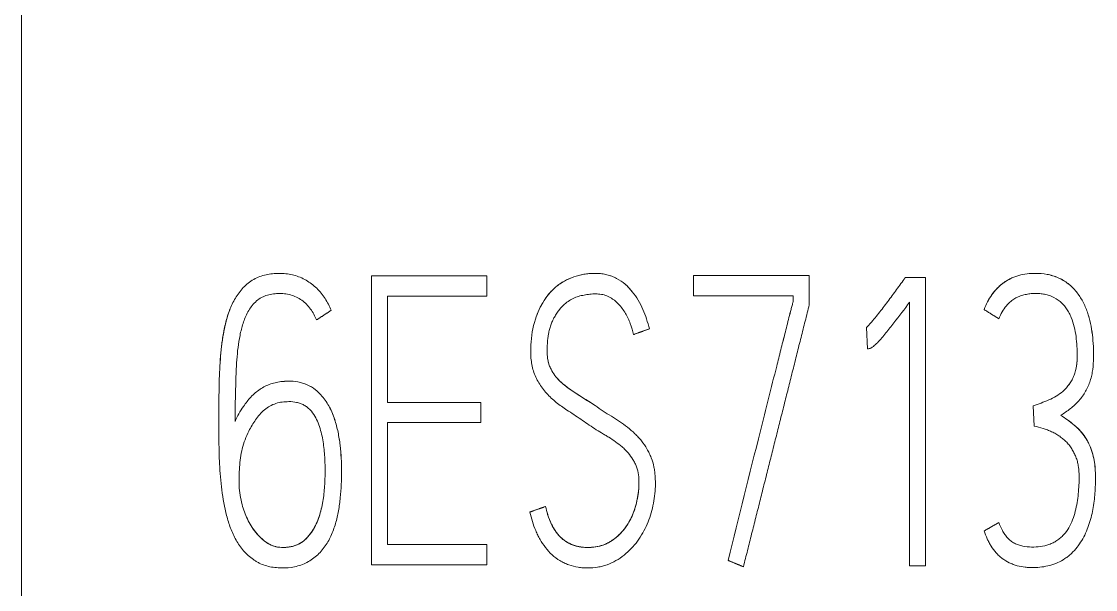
# Model space of a CAD drawing. Header units: millimetres. Extents: x 6750 to 121550, y -28210 to 66060.
# Drawn here: x 16093.574 to 16098.231, y 16135.704 to 16138.165 of the extents above; entities that cross this region are included whole.
import ezdxf

# ---------------------------------------------------------------- set-up
doc = ezdxf.new("R2010")
doc.units = ezdxf.units.MM
doc.layers.add('1', color=7, linetype='Continuous')

# ---------------------------------------------------------------- blocks, each defined once
blk = doc.blocks.new('1')
at = {"layer": '1', "color": 7, "linetype": 'Continuous', "lineweight": 13}
blk.add_line((40264.8237, 18110.099), (40264.8237, 18077.3463), dxfattribs=at)
blk = doc.blocks.new('2')
at = {"layer": '1', "color": 7, "linetype": 'Continuous', "lineweight": 13}
for p, q in [((40322.1629, 18134.5815), (40322.1629, 18076.3476)), ((40323.855, 18078.5423), (40324.4126, 18078.5423)), ((40324.4126, 18078.5423), (40323.855, 18078.5423)), ((40323.855, 18077.1459), (40323.855, 18078.5423)), ((40323.855, 18078.5423), (40323.855, 18078.5423)), ((40324.4126, 18078.5423), (40324.4126, 18078.4431)), ((40324.4126, 18078.5423), (40324.4126, 18078.5423)), ((40325.4131, 18078.5441), (40325.4131, 18078.5441)), ((40325.9724, 18078.5441), (40325.4131, 18078.5441)), ((40325.4131, 18078.5441), (40325.9724, 18078.5441)), ((40325.4131, 18078.4449), (40325.4131, 18078.5441)), ((40325.9724, 18078.5441), (40325.9724, 18078.5441)), ((40325.9724, 18078.5441), (40325.9724, 18078.4022)), ((40326.4262, 18078.5188), (40326.4262, 18078.5189)), ((40326.5348, 18078.5345), (40326.437, 18078.5345)), ((40326.437, 18078.5345), (40326.437, 18078.5345)), ((40326.437, 18078.5345), (40326.5348, 18078.5345)), ((40326.5348, 18078.5345), (40326.5348, 18077.1402)), ((40326.5348, 18078.5345), (40326.5348, 18078.5345)), ((40325.8948, 18078.4449), (40325.4131, 18078.4449)), ((40325.8948, 18078.4179), (40325.8948, 18078.4449)), ((40323.9327, 18078.4431), (40323.9327, 18077.9303)), ((40324.4126, 18078.4431), (40323.9327, 18078.4431)), ((40326.4572, 18077.1402), (40326.4572, 18078.4139)), ((40323.6607, 18078.3752), (40323.6607, 18078.3752)), ((40326.8173, 18078.3791), (40326.8173, 18078.3791)), ((40326.2538, 18078.1888), (40326.2487, 18078.2921)), ((40326.2487, 18078.2921), (40326.2487, 18078.2921)), ((40325.1989, 18078.2856), (40325.1989, 18078.2856)), ((40324.6254, 18078.1771), (40324.6254, 18078.1771)), ((40327.347, 18078.1558), (40327.347, 18078.1558)), ((40324.7236, 18078.0903), (40324.7236, 18078.0904)), ((40323.4246, 18078.0313), (40323.4246, 18078.0313)), ((40323.4528, 18078.0334), (40323.4528, 18078.0335)), ((40323.1185, 18078.0121), (40323.1185, 18078.0121)), ((40327.1988, 18077.9837), (40327.1988, 18077.9837)), ((40323.6172, 18077.9595), (40323.6172, 18077.9595)), ((40324.3833, 18077.9303), (40323.9327, 18077.9303)), ((40323.9327, 18077.9303), (40324.3833, 18077.9303)), ((40324.3833, 18077.9303), (40324.3833, 18077.8332)), ((40324.3833, 18077.9303), (40324.3833, 18077.9303)), ((40327.0597, 18077.8158), (40327.0552, 18077.9129)), ((40323.1171, 18077.8372), (40323.1171, 18077.8372)), ((40323.9327, 18077.8332), (40323.9327, 18077.243)), ((40324.3833, 18077.8332), (40323.9327, 18077.8332)), ((40323.7105, 18077.5946), (40323.7105, 18077.5947)), ((40327.3564, 18077.5694), (40327.3564, 18077.5694)), ((40325.2282, 18077.5399), (40325.2282, 18077.5399)), ((40323.2297, 18077.4371), (40323.2297, 18077.4371)), ((40324.6971, 18077.4275), (40324.6971, 18077.4275)), ((40324.6209, 18077.4005), (40324.6209, 18077.4005)), ((40326.8176, 18077.3091), (40326.8176, 18077.3091)), ((40326.889, 18077.35), (40326.889, 18077.35)), ((40324.4126, 18077.243), (40323.9327, 18077.243)), ((40323.9327, 18077.243), (40324.4126, 18077.243)), ((40324.4126, 18077.243), (40324.4126, 18077.1459)), ((40324.4126, 18077.243), (40324.4126, 18077.243)), ((40324.4126, 18077.1459), (40323.855, 18077.1459)), ((40325.5793, 18077.1672), (40325.5793, 18077.1672)), ((40326.5348, 18077.1402), (40326.4572, 18077.1402))]:
    blk.add_line(p, q, dxfattribs=at)
at = {"layer": '1', "color": 7, "linetype": 'Continuous', "lineweight": 25}
for p, q in [((40327.066, 18078.5537), (40327.066, 18078.5537)), ((40324.6479, 18078.3322), (40324.6479, 18078.3322))]:
    blk.add_line(p, q, dxfattribs=at)
at = {"layer": '1', "color": 7, "linetype": 'Continuous', "lineweight": 13}
for points, knots in [([(40323.1185, 18078.0121), (40323.1193, 18078.0541), (40323.1212, 18078.096), (40323.1259, 18078.1585), (40323.1277, 18078.1793), (40323.1325, 18078.2207), (40323.1385, 18078.2619), (40323.1473, 18078.3028), (40323.1578, 18078.3434), (40323.1641, 18078.3635), (40323.1803, 18078.4033), (40323.1899, 18078.4224), (40323.2068, 18078.4496), (40323.2129, 18078.4583), (40323.2264, 18078.4752), (40323.2336, 18078.4831), (40323.2489, 18078.4979), (40323.2571, 18078.5047), (40323.2744, 18078.5173), (40323.2836, 18078.5231), (40323.3119, 18078.538), (40323.3322, 18078.5445), (40323.3639, 18078.5505), (40323.3745, 18078.5519), (40323.3957, 18078.5535), (40323.4063, 18078.5538), (40323.4276, 18078.5535), (40323.4382, 18078.5527), (40323.4595, 18078.5498), (40323.4701, 18078.5477), (40323.4907, 18078.5422), (40323.5007, 18078.5387), (40323.5204, 18078.5305), (40323.53, 18078.5257), (40323.5579, 18078.5095), (40323.5749, 18078.4966), (40323.598, 18078.4742), (40323.6053, 18078.4662), (40323.6189, 18078.4497), (40323.6251, 18078.4411), (40323.6426, 18078.4143), (40323.6525, 18078.3951), (40323.6607, 18078.3752)], [0, 0, 0, 0, 0.125, 0.125, 0.1875, 0.1875, 0.25, 0.3125, 0.3125, 0.375, 0.375, 0.4375, 0.4375, 0.46875, 0.46875, 0.5, 0.5, 0.53125, 0.53125, 0.5625, 0.5625, 0.625, 0.625, 0.65625, 0.65625, 0.6875, 0.6875, 0.71875, 0.71875, 0.75, 0.75, 0.78125, 0.78125, 0.8125, 0.8125, 0.875, 0.875, 0.90625, 0.90625, 0.9375, 0.9375, 1, 1, 1, 1]), ([(40325.1989, 18078.2856), (40325.191, 18078.318), (40325.181, 18078.3495), (40325.161, 18078.3949), (40325.1536, 18078.4097), (40325.1365, 18078.4385), (40325.127, 18078.4523), (40325.1113, 18078.4716), (40325.1058, 18078.4779), (40325.0942, 18078.4898), (40325.0881, 18078.4956), (40325.069, 18078.512), (40325.0554, 18078.5214), (40325.0333, 18078.5331), (40325.0256, 18078.5366), (40325.01, 18078.5426), (40324.9941, 18078.5476), (40324.9778, 18078.5507), (40324.9613, 18078.5529), (40324.9529, 18078.5535), (40324.9361, 18078.5538), (40324.9278, 18078.5536), (40324.9112, 18078.5527), (40324.9029, 18078.552), (40324.8783, 18078.5489), (40324.862, 18078.5455), (40324.8297, 18078.536), (40324.8142, 18078.5299), (40324.7847, 18078.5151), (40324.7706, 18078.5064), (40324.7505, 18078.4913), (40324.7441, 18078.4859), (40324.7318, 18078.4745), (40324.7259, 18078.4686), (40324.7092, 18078.4501), (40324.6991, 18078.4369), (40324.6809, 18078.4086), (40324.673, 18078.3939), (40324.659, 18078.3637), (40324.653, 18078.3481), (40324.6479, 18078.3322)], [0, 0, 0, 0, 0.125, 0.125, 0.1875, 0.1875, 0.25, 0.25, 0.28125, 0.28125, 0.3125, 0.3125, 0.375, 0.375, 0.40625, 0.40625, 0.4375, 0.46875, 0.46875, 0.5, 0.5, 0.53125, 0.53125, 0.5625, 0.5625, 0.625, 0.625, 0.6875, 0.6875, 0.75, 0.75, 0.78125, 0.78125, 0.8125, 0.8125, 0.875, 0.875, 0.9375, 0.9375, 1, 1, 1, 1]), ([(40324.6479, 18078.3322), (40324.6582, 18078.364), (40324.6717, 18078.3942), (40324.6941, 18078.4291), (40324.6989, 18078.4359), (40324.709, 18078.4493), (40324.7143, 18078.4558), (40324.7311, 18078.4744), (40324.7432, 18078.4856), (40324.7631, 18078.5008), (40324.77, 18078.5056), (40324.7843, 18078.5145), (40324.7915, 18078.5185), (40324.8139, 18078.5297), (40324.8293, 18078.5358), (40324.8533, 18078.543), (40324.8615, 18078.5451), (40324.8779, 18078.5485), (40324.8944, 18078.5512), (40324.9109, 18078.5527), (40324.9276, 18078.5536), (40324.9359, 18078.5538), (40324.9527, 18078.5535), (40324.9611, 18078.5529), (40324.9776, 18078.5507), (40324.994, 18078.5477), (40325.0099, 18078.5427), (40325.0256, 18078.5366), (40325.0332, 18078.5331), (40325.0553, 18078.5214), (40325.069, 18078.512), (40325.0945, 18078.4901), (40325.106, 18078.4781), (40325.127, 18078.4524), (40325.1364, 18078.4387), (40325.1535, 18078.4099), (40325.161, 18078.395), (40325.181, 18078.3496), (40325.191, 18078.318), (40325.1989, 18078.2856)], [0, 0, 0, 0, 0.125, 0.125, 0.15625, 0.15625, 0.1875, 0.1875, 0.25, 0.25, 0.28125, 0.28125, 0.3125, 0.3125, 0.375, 0.375, 0.40625, 0.40625, 0.4375, 0.46875, 0.46875, 0.5, 0.5, 0.53125, 0.53125, 0.5625, 0.59375, 0.59375, 0.625, 0.625, 0.6875, 0.6875, 0.75, 0.75, 0.8125, 0.8125, 0.875, 0.875, 1, 1, 1, 1]), ([(40327.066, 18078.5537), (40327.0387, 18078.5537), (40327.0119, 18078.5507), (40326.9791, 18078.5416), (40326.9726, 18078.5395), (40326.9598, 18078.5348), (40326.9411, 18078.5269), (40326.9236, 18078.5166), (40326.9071, 18078.5047), (40326.9017, 18078.5005), (40326.8914, 18078.4916), (40326.8766, 18078.4776), (40326.8637, 18078.462), (40326.8479, 18078.4397), (40326.8408, 18078.4281), (40326.8281, 18078.4041), (40326.8224, 18078.3918), (40326.8173, 18078.3791)], [0, 0, 0, 0, 0.25, 0.25, 0.3125, 0.3125, 0.375, 0.5, 0.5, 0.5625, 0.5625, 0.625, 0.75, 0.75, 0.875, 0.875, 1, 1, 1, 1]), ([(40326.8173, 18078.3791), (40326.8275, 18078.4044), (40326.8398, 18078.4283), (40326.8592, 18078.4558), (40326.8633, 18078.4611), (40326.872, 18078.4716), (40326.8765, 18078.4767), (40326.8908, 18078.4914), (40326.9061, 18078.5047), (40326.9231, 18078.5159), (40326.9348, 18078.5229), (40326.9409, 18078.5261), (40326.9593, 18078.5349), (40326.972, 18078.5396), (40326.9981, 18078.5469), (40327.0116, 18078.5495), (40327.0387, 18078.5529), (40327.0523, 18078.5537), (40327.066, 18078.5537)], [0, 0, 0, 0, 0.25, 0.25, 0.3125, 0.3125, 0.375, 0.375, 0.5, 0.5625, 0.5625, 0.625, 0.625, 0.75, 0.75, 0.875, 0.875, 1, 1, 1, 1]), ([(40327.066, 18078.5537), (40327.0848, 18078.5537), (40327.1035, 18078.5522), (40327.1311, 18078.5471), (40327.1402, 18078.545), (40327.1582, 18078.5396), (40327.1671, 18078.5363), (40327.1929, 18078.5251), (40327.209, 18078.5156), (40327.239, 18078.4924), (40327.2522, 18078.4791), (40327.2698, 18078.4572), (40327.2754, 18078.4495), (40327.2857, 18078.4337), (40327.2904, 18078.4257), (40327.3035, 18078.4009), (40327.3108, 18078.3838), (40327.32, 18078.3573), (40327.3228, 18078.3482), (40327.3278, 18078.3301), (40327.33, 18078.3211), (40327.336, 18078.2937), (40327.339, 18078.2754), (40327.3435, 18078.2385), (40327.345, 18078.22), (40327.3464, 18078.1921), (40327.3467, 18078.1828), (40327.347, 18078.1641), (40327.3471, 18078.1547), (40327.3467, 18078.1267), (40327.3456, 18078.1081), (40327.3419, 18078.0804), (40327.3404, 18078.0712), (40327.3374, 18078.0575), (40327.3363, 18078.053), (40327.3337, 18078.0439), (40327.3323, 18078.0394), (40327.3249, 18078.0172), (40327.3177, 18078), (40327.3042, 18077.9757), (40327.2991, 18077.9679), (40327.2881, 18077.9527), (40327.2822, 18077.9453), (40327.2698, 18077.9311), (40327.2633, 18077.9244), (40327.2496, 18077.9117), (40327.2422, 18077.9059), (40327.2199, 18077.8889), (40327.2045, 18077.8781), (40327.1886, 18077.8681)], [0, 0, 0, 0, 0.0625, 0.0625, 0.09375, 0.09375, 0.125, 0.125, 0.1875, 0.1875, 0.25, 0.25, 0.28125, 0.28125, 0.3125, 0.3125, 0.375, 0.375, 0.40625, 0.40625, 0.4375, 0.4375, 0.5, 0.5, 0.5625, 0.5625, 0.59375, 0.59375, 0.625, 0.625, 0.6875, 0.6875, 0.71875, 0.71875, 0.734375, 0.734375, 0.75, 0.75, 0.8125, 0.8125, 0.84375, 0.84375, 0.875, 0.875, 0.90625, 0.90625, 0.9375, 0.9375, 1, 1, 1, 1]), ([(40327.347, 18078.1554), (40327.347, 18078.1613), (40327.347, 18078.1671), (40327.3467, 18078.1823), (40327.3464, 18078.1916), (40327.3451, 18078.2195), (40327.3436, 18078.238), (40327.3391, 18078.2749), (40327.3361, 18078.2933), (40327.3281, 18078.33), (40327.3231, 18078.3482), (40327.3109, 18078.3836), (40327.3035, 18078.4009), (40327.2903, 18078.4259), (40327.2855, 18078.434), (40327.2753, 18078.4497), (40327.2698, 18078.4572), (40327.2581, 18078.4717), (40327.2519, 18078.4786), (40327.2387, 18078.4918), (40327.2316, 18078.4981), (40327.2092, 18078.5155), (40327.1931, 18078.525), (40327.1675, 18078.5362), (40327.1587, 18078.5394), (40327.1405, 18078.5449), (40327.1313, 18078.5471), (40327.1036, 18078.5522), (40327.0849, 18078.5537), (40327.066, 18078.5537)], [0, 0, 0, 0, 0.032143, 0.032143, 0.083083, 0.083083, 0.184963, 0.184963, 0.286842, 0.286842, 0.388722, 0.388722, 0.490602, 0.490602, 0.541541, 0.541541, 0.592481, 0.592481, 0.643421, 0.643421, 0.694361, 0.694361, 0.796241, 0.796241, 0.84718, 0.84718, 0.89812, 0.89812, 1, 1, 1, 1]), ([(40326.4262, 18078.5189), (40326.4121, 18078.4994), (40326.3979, 18078.48), (40326.3695, 18078.4413), (40326.3552, 18078.422), (40326.3334, 18078.3932), (40326.3261, 18078.3837), (40326.3115, 18078.3647), (40326.3041, 18078.3552), (40326.289, 18078.3366), (40326.2813, 18078.3274), (40326.2693, 18078.3139), (40326.2652, 18078.3095), (40326.2571, 18078.3007), (40326.253, 18078.2963), (40326.2487, 18078.2921)], [0, 0, 0, 0, 0.25, 0.25, 0.5, 0.5, 0.625, 0.625, 0.75, 0.75, 0.875, 0.875, 0.9375, 0.9375, 1, 1, 1, 1]), ([(40326.2487, 18078.2921), (40326.253, 18078.2963), (40326.2571, 18078.3007), (40326.2652, 18078.3095), (40326.2693, 18078.3139), (40326.2812, 18078.3274), (40326.289, 18078.3366), (40326.3041, 18078.3552), (40326.3115, 18078.3647), (40326.3261, 18078.3837), (40326.3334, 18078.3932), (40326.3552, 18078.4219), (40326.3695, 18078.4413), (40326.3979, 18078.48), (40326.4121, 18078.4994), (40326.4262, 18078.5188)], [0, 0, 0, 0, 0.0625, 0.0625, 0.125, 0.125, 0.25, 0.25, 0.375, 0.375, 0.5, 0.5, 0.75, 0.75, 1, 1, 1, 1]), ([(40323.5893, 18078.3286), (40323.5818, 18078.3474), (40323.5725, 18078.3651), (40323.5549, 18078.3894), (40323.5483, 18078.3972), (40323.534, 18078.4115), (40323.5264, 18078.418), (40323.5099, 18078.4295), (40323.5011, 18078.4347), (40323.483, 18078.4434), (40323.4736, 18078.4469), (40323.4543, 18078.4524), (40323.4442, 18078.4543), (40323.4242, 18078.4565), (40323.4142, 18078.4568), (40323.3942, 18078.4562), (40323.3842, 18078.4553), (40323.3642, 18078.452), (40323.3544, 18078.4496), (40323.3402, 18078.4447), (40323.3355, 18078.4428), (40323.3263, 18078.4386), (40323.3218, 18078.4362), (40323.3089, 18078.4284), (40323.301, 18078.4223), (40323.2866, 18078.4083), (40323.2799, 18078.4006), (40323.2679, 18078.3845), (40323.2626, 18078.376), (40323.2529, 18078.3585), (40323.2486, 18078.3494), (40323.2408, 18078.3308), (40323.2373, 18078.3214), (40323.2312, 18078.3025), (40323.2286, 18078.2929), (40323.2237, 18078.2737), (40323.2216, 18078.264), (40323.2157, 18078.2348), (40323.2125, 18078.2152), (40323.2075, 18078.1757), (40323.2056, 18078.1558), (40323.2026, 18078.116), (40323.2016, 18078.0961), (40323.1974, 18077.9966), (40323.1962, 18077.9169), (40323.1962, 18077.8372)], [0, 0, 0, 0, 0.0625, 0.0625, 0.09375, 0.09375, 0.125, 0.125, 0.15625, 0.15625, 0.1875, 0.1875, 0.21875, 0.21875, 0.25, 0.25, 0.28125, 0.28125, 0.3125, 0.3125, 0.328125, 0.328125, 0.34375, 0.34375, 0.375, 0.375, 0.40625, 0.40625, 0.4375, 0.4375, 0.46875, 0.46875, 0.5, 0.5, 0.53125, 0.53125, 0.5625, 0.5625, 0.625, 0.625, 0.6875, 0.6875, 0.75, 0.75, 1, 1, 1, 1]), ([(40325.1227, 18078.2582), (40325.1184, 18078.2762), (40325.1129, 18078.2937), (40325.1034, 18078.3194), (40325.1, 18078.3279), (40325.0924, 18078.3444), (40325.0882, 18078.3526), (40325.0789, 18078.3684), (40325.0738, 18078.3762), (40325.0628, 18078.3913), (40325.0569, 18078.3984), (40325.044, 18078.4116), (40325.037, 18078.4178), (40325.026, 18078.4264), (40325.0184, 18078.4319), (40325.0106, 18078.4367), (40324.9984, 18078.4433), (40324.9898, 18078.4467), (40324.9717, 18078.4517), (40324.9625, 18078.4532), (40324.9439, 18078.4547), (40324.9345, 18078.4546), (40324.9158, 18078.4534), (40324.9066, 18078.4523), (40324.8928, 18078.4503), (40324.8882, 18078.4495), (40324.879, 18078.4479), (40324.8744, 18078.4471), (40324.8608, 18078.4441), (40324.8517, 18078.4414), (40324.8256, 18078.431), (40324.8097, 18078.4213), (40324.795, 18078.4097)], [0, 0, 0, 0, 0.125, 0.125, 0.1875, 0.1875, 0.25, 0.25, 0.3125, 0.3125, 0.375, 0.375, 0.4375, 0.4375, 0.46875, 0.5, 0.5, 0.5625, 0.5625, 0.625, 0.625, 0.6875, 0.6875, 0.75, 0.75, 0.78125, 0.78125, 0.8125, 0.8125, 0.875, 0.875, 1, 1, 1, 1]), ([(40327.1988, 18077.9837), (40327.2109, 18077.9943), (40327.2214, 18078.0062), (40327.2349, 18078.0257), (40327.239, 18078.0324), (40327.2466, 18078.0465), (40327.2501, 18078.0537), (40327.2587, 18078.0759), (40327.2624, 18078.0913), (40327.2658, 18078.1149), (40327.2666, 18078.1229), (40327.2677, 18078.1387), (40327.2679, 18078.1466), (40327.268, 18078.1702), (40327.2676, 18078.1859), (40327.2658, 18078.2173), (40327.2643, 18078.2329), (40327.2601, 18078.2642), (40327.2573, 18078.2798), (40327.2497, 18078.3107), (40327.245, 18078.3258), (40327.236, 18078.3478), (40327.2326, 18078.3551), (40327.2252, 18078.3692), (40327.2171, 18078.3827), (40327.2075, 18078.3952), (40327.197, 18078.4069), (40327.1913, 18078.4125), (40327.1729, 18078.4279), (40327.1594, 18078.436), (40327.1375, 18078.4452), (40327.1298, 18078.4478), (40327.1144, 18078.4518), (40327.0989, 18078.4549), (40327.0831, 18078.4562), (40327.0672, 18078.4567), (40327.0592, 18078.4566), (40327.0434, 18078.4556), (40327.0355, 18078.4546), (40327.02, 18078.4521), (40327.0122, 18078.4506), (40326.9969, 18078.4463), (40326.9893, 18078.4435), (40326.9748, 18078.437), (40326.9678, 18078.4334), (40326.9545, 18078.4248), (40326.9481, 18078.4198), (40326.9362, 18078.4091), (40326.9306, 18078.4033), (40326.9254, 18078.3972)], [0, 0, 0, 0, 0.0625, 0.0625, 0.09375, 0.09375, 0.125, 0.125, 0.1875, 0.1875, 0.21875, 0.21875, 0.25, 0.25, 0.3125, 0.3125, 0.375, 0.375, 0.4375, 0.4375, 0.5, 0.5, 0.53125, 0.53125, 0.5625, 0.59375, 0.59375, 0.625, 0.625, 0.6875, 0.6875, 0.71875, 0.71875, 0.75, 0.78125, 0.78125, 0.8125, 0.8125, 0.84375, 0.84375, 0.875, 0.875, 0.90625, 0.90625, 0.9375, 0.9375, 0.96875, 0.96875, 1, 1, 1, 1]), ([(40324.795, 18078.4097), (40324.7833, 18078.4007), (40324.7732, 18078.3904), (40324.7597, 18078.3735), (40324.7554, 18078.3676), (40324.7474, 18078.3555), (40324.7437, 18078.3492), (40324.7367, 18078.3365), (40324.7334, 18078.33), (40324.7273, 18078.3169), (40324.7246, 18078.3101), (40324.7199, 18078.2964), (40324.7178, 18078.2893), (40324.7142, 18078.2752), (40324.7127, 18078.2681), (40324.7089, 18078.2467), (40324.7072, 18078.2324), (40324.7057, 18078.2108), (40324.7053, 18078.2036), (40324.7049, 18078.1892), (40324.7047, 18078.1819), (40324.7048, 18078.1674), (40324.7052, 18078.1601), (40324.7066, 18078.1457), (40324.7087, 18078.1313), (40324.7125, 18078.1174), (40324.7173, 18078.1036), (40324.7201, 18078.0968), (40324.7236, 18078.0903)], [0, 0, 0, 0, 0.125, 0.125, 0.1875, 0.1875, 0.25, 0.25, 0.3125, 0.3125, 0.375, 0.375, 0.4375, 0.4375, 0.5, 0.5, 0.625, 0.625, 0.6875, 0.6875, 0.75, 0.75, 0.8125, 0.8125, 0.875, 0.9375, 0.9375, 1, 1, 1, 1]), ([(40325.5793, 18077.1672), (40325.6318, 18077.3757), (40325.6834, 18077.5843), (40325.7493, 18077.8448), (40325.7624, 18077.897), (40325.7886, 18078.0012), (40325.8017, 18078.0533), (40325.8214, 18078.1315), (40325.828, 18078.1576), (40325.8411, 18078.2097), (40325.8477, 18078.2357), (40325.8609, 18078.2878), (40325.8674, 18078.3139), (40325.8774, 18078.3529), (40325.8808, 18078.366), (40325.8859, 18078.3855), (40325.8876, 18078.392), (40325.8901, 18078.4017), (40325.891, 18078.4049), (40325.8924, 18078.4098), (40325.8928, 18078.4114), (40325.8937, 18078.4146), (40325.8941, 18078.4163), (40325.8948, 18078.4179)], [0, 0, 0, 0, 0.5, 0.5, 0.625, 0.625, 0.75, 0.75, 0.8125, 0.8125, 0.875, 0.875, 0.9375, 0.9375, 0.96875, 0.96875, 0.984375, 0.984375, 0.992187, 0.992187, 0.996094, 0.996094, 1, 1, 1, 1]), ([(40325.8948, 18078.4179), (40325.8941, 18078.4163), (40325.8937, 18078.4147), (40325.8928, 18078.4114), (40325.8915, 18078.4066), (40325.8884, 18078.3952), (40325.8824, 18078.3725), (40325.8774, 18078.353), (40325.8674, 18078.3139), (40325.8609, 18078.2878), (40325.8516, 18078.2512), (40325.8489, 18078.2405), (40325.8463, 18078.2299)], [0, 0, 0, 0, 0.025958, 0.025958, 0.051916, 0.103831, 0.207663, 0.415326, 0.415326, 0.830651, 0.830651, 1, 1, 1, 1]), ([(40326.4572, 18078.4139), (40326.4324, 18078.3805), (40326.4074, 18078.3473), (40326.369, 18078.298), (40326.3561, 18078.2817), (40326.3363, 18078.2576), (40326.3296, 18078.2497), (40326.316, 18078.2339), (40326.3091, 18078.2262), (40326.3018, 18078.2187)], [0, 0, 0, 0, 0.5, 0.5, 0.75, 0.75, 0.875, 0.875, 1, 1, 1, 1]), ([(40326.9254, 18078.3972), (40326.9174, 18078.388), (40326.9106, 18078.3779), (40326.8986, 18078.3567), (40326.8935, 18078.3456), (40326.889, 18078.3343)], [0, 0, 0, 0, 0.5, 0.5, 1, 1, 1, 1]), ([(40323.1714, 18078.3813), (40323.1681, 18078.3731), (40323.1651, 18078.3647), (40323.1589, 18078.3463), (40323.156, 18078.3361), (40323.1479, 18078.3055), (40323.1389, 18078.2644), (40323.1328, 18078.2228), (40323.1279, 18078.1809), (40323.1261, 18078.1599), (40323.1213, 18078.0967), (40323.1193, 18078.0544), (40323.1185, 18078.0121)], [0, 0, 0, 0, 0.070003, 0.070003, 0.154549, 0.154549, 0.323639, 0.492729, 0.492729, 0.661819, 0.661819, 1, 1, 1, 1]), ([(40324.8001, 18077.8933), (40324.7822, 18077.9049), (40324.7565, 18077.9234), (40324.7327, 18077.9441), (40324.7173, 18077.9584), (40324.7098, 18077.9658), (40324.6955, 18077.9815), (40324.6887, 18077.9898), (40324.676, 18078.0068), (40324.6642, 18078.0244), (40324.6542, 18078.043), (40324.6451, 18078.0621), (40324.6412, 18078.0721), (40324.6318, 18078.1025), (40324.6284, 18078.1233), (40324.6258, 18078.155), (40324.6254, 18078.1656), (40324.6254, 18078.1868), (40324.6266, 18078.2396), (40324.6347, 18078.2915), (40324.6479, 18078.3322)], [0, 0, 0, 0, 0.125, 0.1875, 0.1875, 0.25, 0.25, 0.3125, 0.3125, 0.375, 0.4375, 0.4375, 0.5, 0.5, 0.625, 0.625, 0.6875, 0.6875, 0.75, 1, 1, 1, 1]), ([(40324.6479, 18078.3322), (40324.6347, 18078.2915), (40324.6282, 18078.2498), (40324.6256, 18078.1974), (40324.6254, 18078.1873), (40324.6254, 18078.1773)], [0, 0, 0, 0, 0.808775, 0.808775, 1, 1, 1, 1]), ([(40326.27, 18078.1928), (40326.2674, 18078.1917), (40326.2648, 18078.1907), (40326.2593, 18078.1893), (40326.2566, 18078.1888), (40326.2538, 18078.1888)], [0, 0, 0, 0, 0.5, 0.5, 1, 1, 1, 1]), ([(40326.3018, 18078.2187), (40326.297, 18078.2138), (40326.292, 18078.209), (40326.2843, 18078.2022), (40326.2816, 18078.2), (40326.2775, 18078.1969), (40326.2761, 18078.1959), (40326.2731, 18078.1942), (40326.2716, 18078.1934), (40326.27, 18078.1928)], [0, 0, 0, 0, 0.5, 0.5, 0.75, 0.75, 0.875, 0.875, 1, 1, 1, 1]), ([(40324.7236, 18078.0904), (40324.7167, 18078.1034), (40324.7121, 18078.1171), (40324.7088, 18078.133), (40324.7085, 18078.1347), (40324.7082, 18078.1365)], [0, 0, 0, 0, 0.891663, 0.891663, 1, 1, 1, 1]), ([(40327.2679, 18078.1558), (40327.2679, 18078.1553), (40327.2679, 18078.1549), (40327.2679, 18078.1386), (40327.267, 18078.1228), (40327.2623, 18078.0912), (40327.2587, 18078.0758), (40327.2501, 18078.0537), (40327.2466, 18078.0465), (40327.239, 18078.0324), (40327.2349, 18078.0256), (40327.2213, 18078.0062), (40327.2109, 18077.9943), (40327.1988, 18077.9837)], [0, 0, 0, 0, 0.006828, 0.006828, 0.255121, 0.255121, 0.503414, 0.503414, 0.627561, 0.627561, 0.751707, 0.751707, 1, 1, 1, 1]), ([(40324.9363, 18077.9147), (40324.9169, 18077.9275), (40324.8975, 18077.9403), (40324.8681, 18077.9591), (40324.8583, 18077.9653), (40324.8385, 18077.9776), (40324.8288, 18077.9839), (40324.8097, 18077.9973), (40324.8004, 18078.0043), (40324.7868, 18078.0153), (40324.7824, 18078.019), (40324.7736, 18078.0266), (40324.7693, 18078.0305), (40324.7568, 18078.0426), (40324.7492, 18078.0512), (40324.7352, 18078.0699), (40324.7289, 18078.0799), (40324.7236, 18078.0904)], [0, 0, 0, 0, 0.25, 0.25, 0.375, 0.375, 0.5, 0.5, 0.625, 0.625, 0.6875, 0.6875, 0.75, 0.75, 0.875, 0.875, 1, 1, 1, 1]), ([(40324.7236, 18078.0903), (40324.7343, 18078.0695), (40324.7481, 18078.0511), (40324.7688, 18078.0309), (40324.7731, 18078.027), (40324.7819, 18078.0193), (40324.7864, 18078.0156), (40324.8, 18078.0046), (40324.8093, 18077.9976), (40324.8284, 18077.9842), (40324.8381, 18077.9778), (40324.858, 18077.9655), (40324.8678, 18077.9593), (40324.8973, 18077.9404), (40324.9168, 18077.9275), (40324.9363, 18077.9147)], [0, 0, 0, 0, 0.25, 0.25, 0.3125, 0.3125, 0.375, 0.375, 0.5, 0.5, 0.625, 0.625, 0.75, 0.75, 1, 1, 1, 1]), ([(40323.2366, 18077.9111), (40323.2474, 18077.9272), (40323.2593, 18077.9422), (40323.2791, 18077.963), (40323.286, 18077.9697), (40323.3007, 18077.9822), (40323.3084, 18077.9881), (40323.3324, 18078.0043), (40323.3496, 18078.0129), (40323.377, 18078.0226), (40323.3864, 18078.0251), (40323.4053, 18078.0291), (40323.4149, 18078.0305), (40323.4246, 18078.0313)], [0, 0, 0, 0, 0.25, 0.25, 0.375, 0.375, 0.5, 0.5, 0.75, 0.75, 0.875, 0.875, 1, 1, 1, 1]), ([(40323.6172, 18077.9595), (40323.6072, 18077.9715), (40323.5961, 18077.9824), (40323.5713, 18078.0015), (40323.5579, 18078.0094), (40323.5366, 18078.0187), (40323.5293, 18078.0215), (40323.5144, 18078.026), (40323.5068, 18078.0279), (40323.484, 18078.0322), (40323.4684, 18078.0335), (40323.4528, 18078.0335)], [0, 0, 0, 0, 0.25, 0.25, 0.5, 0.5, 0.625, 0.625, 0.75, 0.75, 1, 1, 1, 1]), ([(40323.4528, 18078.0334), (40323.4684, 18078.0334), (40323.484, 18078.0322), (40323.5148, 18078.0263), (40323.5296, 18078.0218), (40323.558, 18078.0094), (40323.5716, 18078.0012), (40323.5961, 18077.9823), (40323.6072, 18077.9715), (40323.6172, 18077.9595)], [0, 0, 0, 0, 0.25, 0.25, 0.5, 0.5, 0.75, 0.75, 1, 1, 1, 1]), ([(40323.6172, 18077.9595), (40323.6312, 18077.9431), (40323.6428, 18077.9254), (40323.6576, 18077.8973), (40323.662, 18077.8877), (40323.6702, 18077.8681), (40323.6739, 18077.858), (40323.684, 18077.8276), (40323.6893, 18077.8071), (40323.6978, 18077.7657), (40323.701, 18077.7448), (40323.706, 18077.7028), (40323.7077, 18077.6815), (40323.71, 18077.6391), (40323.7105, 18077.6179), (40323.7106, 18077.5544), (40323.709, 18077.5121), (40323.7024, 18077.4488), (40323.6996, 18077.4277), (40323.6919, 18077.3858), (40323.6872, 18077.365), (40323.6783, 18077.3345), (40323.675, 18077.3244), (40323.6677, 18077.3044), (40323.6636, 18077.2944), (40323.6547, 18077.2751), (40323.6498, 18077.2657), (40323.6391, 18077.2475), (40323.6333, 18077.2386), (40323.6207, 18077.2216), (40323.6138, 18077.2133), (40323.5993, 18077.1977), (40323.5838, 18077.1831), (40323.5666, 18077.1707), (40323.5483, 18077.1595), (40323.5388, 18077.1546), (40323.5193, 18077.1462), (40323.5093, 18077.1427), (40323.4888, 18077.1371), (40323.4783, 18077.1349), (40323.4465, 18077.1304), (40323.4254, 18077.1299), (40323.3937, 18077.1319), (40323.383, 18077.1331), (40323.3619, 18077.1368), (40323.3413, 18077.1417), (40323.3215, 18077.1495), (40323.3072, 18077.1566), (40323.3024, 18077.1592), (40323.2933, 18077.1648), (40323.2888, 18077.1677), (40323.2757, 18077.1768), (40323.2674, 18077.1834), (40323.2515, 18077.1977), (40323.244, 18077.2053), (40323.2299, 18077.2214), (40323.2234, 18077.2298), (40323.2114, 18077.2471), (40323.2059, 18077.2562), (40323.1955, 18077.2747), (40323.1907, 18077.2842), (40323.1817, 18077.3035), (40323.1777, 18077.3133), (40323.1664, 18077.3429), (40323.1602, 18077.363), (40323.1445, 18077.424), (40323.1368, 18077.4654), (40323.1287, 18077.5283), (40323.1266, 18077.5493), (40323.1229, 18077.5913), (40323.1207, 18077.6228), (40323.1194, 18077.6544), (40323.1187, 18077.6754), (40323.1185, 18077.6859), (40323.118, 18077.7175), (40323.1178, 18077.7385), (40323.1171, 18077.8016), (40323.117, 18077.8437), (40323.1174, 18077.9279), (40323.1179, 18077.97), (40323.1185, 18078.0121)], [0, 0, 0, 0, 0.03125, 0.03125, 0.046875, 0.046875, 0.0625, 0.0625, 0.09375, 0.09375, 0.125, 0.125, 0.15625, 0.15625, 0.1875, 0.1875, 0.25, 0.25, 0.28125, 0.28125, 0.3125, 0.3125, 0.328125, 0.328125, 0.34375, 0.34375, 0.359375, 0.359375, 0.375, 0.375, 0.390625, 0.390625, 0.40625, 0.421875, 0.421875, 0.4375, 0.4375, 0.453125, 0.453125, 0.46875, 0.46875, 0.5, 0.5, 0.515625, 0.515625, 0.53125, 0.546875, 0.546875, 0.554688, 0.554688, 0.5625, 0.5625, 0.578125, 0.578125, 0.59375, 0.59375, 0.609375, 0.609375, 0.625, 0.625, 0.640625, 0.640625, 0.65625, 0.65625, 0.6875, 0.6875, 0.75, 0.75, 0.78125, 0.78125, 0.8125, 0.828125, 0.828125, 0.84375, 0.84375, 0.875, 0.875, 0.9375, 0.9375, 1, 1, 1, 1]), ([(40323.1185, 18078.0121), (40323.1179, 18077.9699), (40323.1174, 18077.9277), (40323.1171, 18077.8694), (40323.1171, 18077.8533), (40323.1171, 18077.8372)], [0, 0, 0, 0, 0.723458, 0.723458, 1, 1, 1, 1]), ([(40327.1988, 18077.9837), (40327.1886, 18077.9749), (40327.1778, 18077.967), (40327.1548, 18077.953), (40327.1428, 18077.9471), (40327.1055, 18077.9319), (40327.0803, 18077.9223), (40327.0552, 18077.9129)], [0, 0, 0, 0, 0.25, 0.25, 0.5, 0.5, 1, 1, 1, 1]), ([(40327.0552, 18077.9129), (40327.0804, 18077.9223), (40327.1056, 18077.9319), (40327.1556, 18077.9523), (40327.1784, 18077.966), (40327.1988, 18077.9837)], [0, 0, 0, 0, 0.5, 0.5, 1, 1, 1, 1]), ([(40323.2297, 18077.4371), (40323.236, 18077.4128), (40323.2445, 18077.3894), (40323.2605, 18077.3559), (40323.2665, 18077.345), (40323.2796, 18077.3238), (40323.2869, 18077.3134), (40323.3026, 18077.2939), (40323.3111, 18077.2847), (40323.3248, 18077.2718), (40323.3295, 18077.2676), (40323.3392, 18077.2596), (40323.3442, 18077.2558), (40323.3547, 18077.2489), (40323.3601, 18077.2458), (40323.3714, 18077.2403), (40323.3773, 18077.2379), (40323.3952, 18077.2321), (40323.4075, 18077.2301), (40323.4264, 18077.2293), (40323.4328, 18077.2294), (40323.4453, 18077.2301), (40323.4578, 18077.2314), (40323.47, 18077.2339), (40323.4822, 18077.2371), (40323.4882, 18077.2391), (40323.5058, 18077.2463), (40323.5167, 18077.2526), (40323.529, 18077.2625), (40323.5315, 18077.2646), (40323.5361, 18077.2689), (40323.5383, 18077.2711), (40323.5449, 18077.2779), (40323.5575, 18077.292), (40323.5684, 18077.3074), (40323.5815, 18077.3291), (40323.5872, 18077.3403), (40323.597, 18077.3633), (40323.6012, 18077.3751), (40323.6086, 18077.3991), (40323.6119, 18077.4112), (40323.6175, 18077.4358), (40323.6198, 18077.4481), (40323.6235, 18077.4728), (40323.6249, 18077.4851), (40323.6284, 18077.5223), (40323.6301, 18077.5471), (40323.6312, 18077.5845), (40323.6312, 18077.5969), (40323.6309, 18077.6219), (40323.6306, 18077.6344), (40323.629, 18077.6719), (40323.6271, 18077.6969), (40323.6206, 18077.7463), (40323.6161, 18077.7709), (40323.606, 18077.8072), (40323.6021, 18077.8191), (40323.5928, 18077.8424), (40323.5873, 18077.8538), (40323.5744, 18077.8752), (40323.567, 18077.8853), (40323.5538, 18077.8989), (40323.5491, 18077.9031), (40323.5391, 18077.9107), (40323.5339, 18077.9141), (40323.5229, 18077.9202), (40323.5171, 18077.9228), (40323.5053, 18077.9272), (40323.4993, 18077.9289), (40323.481, 18077.933), (40323.4683, 18077.9342), (40323.4556, 18077.9342)], [0, 0, 0, 0, 0.0625, 0.0625, 0.09375, 0.09375, 0.125, 0.125, 0.15625, 0.15625, 0.171875, 0.171875, 0.1875, 0.1875, 0.203125, 0.203125, 0.21875, 0.21875, 0.25, 0.25, 0.265625, 0.265625, 0.28125, 0.296875, 0.296875, 0.3125, 0.3125, 0.34375, 0.34375, 0.351563, 0.351563, 0.359375, 0.359375, 0.375, 0.40625, 0.40625, 0.4375, 0.4375, 0.46875, 0.46875, 0.5, 0.5, 0.53125, 0.53125, 0.5625, 0.5625, 0.625, 0.625, 0.65625, 0.65625, 0.6875, 0.6875, 0.75, 0.75, 0.8125, 0.8125, 0.84375, 0.84375, 0.875, 0.875, 0.90625, 0.90625, 0.921875, 0.921875, 0.9375, 0.9375, 0.953125, 0.953125, 0.96875, 0.96875, 1, 1, 1, 1]), ([(40323.4556, 18077.9342), (40323.4503, 18077.9339), (40323.4451, 18077.9335), (40323.4345, 18077.9327), (40323.4292, 18077.9324), (40323.4135, 18077.9306), (40323.4032, 18077.9284), (40323.383, 18077.9219), (40323.373, 18077.9175), (40323.3545, 18077.907), (40323.3458, 18077.9009), (40323.3295, 18077.8872), (40323.3218, 18077.8796), (40323.3077, 18077.8636), (40323.3013, 18077.8552), (40323.2832, 18077.8289), (40323.2722, 18077.8106), (40323.2625, 18077.7916)], [0, 0, 0, 0, 0.0625, 0.0625, 0.125, 0.125, 0.25, 0.25, 0.375, 0.375, 0.5, 0.5, 0.625, 0.625, 0.75, 0.75, 1, 1, 1, 1]), ([(40323.709, 18077.6571), (40323.7079, 18077.6792), (40323.7062, 18077.7012), (40323.7011, 18077.7442), (40323.6979, 18077.7653), (40323.6893, 18077.807), (40323.684, 18077.8276), (40323.6741, 18077.8577), (40323.6704, 18077.8676), (40323.6622, 18077.8873), (40323.6577, 18077.897), (40323.6428, 18077.9254), (40323.6312, 18077.9432), (40323.6172, 18077.9595)], [0, 0, 0, 0, 0.20745, 0.20745, 0.405587, 0.405587, 0.603725, 0.603725, 0.702794, 0.702794, 0.801862, 0.801862, 1, 1, 1, 1]), ([(40323.1962, 18077.8372), (40323.2012, 18077.8503), (40323.2071, 18077.8632), (40323.2205, 18077.888), (40323.2281, 18077.8998), (40323.2366, 18077.9111)], [0, 0, 0, 0, 0.5, 0.5, 1, 1, 1, 1]), ([(40324.9363, 18077.9147), (40324.9622, 18077.8969), (40324.9886, 18077.8799), (40325.0219, 18077.8589), (40325.0286, 18077.8547), (40325.0419, 18077.8464), (40325.0485, 18077.8422), (40325.0682, 18077.8292), (40325.0937, 18077.8108), (40325.1176, 18077.7902), (40325.1348, 18077.7737), (40325.1403, 18077.7681), (40325.151, 18077.7565), (40325.1662, 18077.7386), (40325.1794, 18077.7191), (40325.1913, 18077.6986), (40325.1951, 18077.6916), (40325.2021, 18077.6774), (40325.2053, 18077.6703), (40325.2137, 18077.6484), (40325.2179, 18077.6334), (40325.2226, 18077.6104), (40325.2238, 18077.6027), (40325.2259, 18077.5871), (40325.2266, 18077.5792), (40325.2283, 18077.5556), (40325.2285, 18077.54), (40325.2275, 18077.5088), (40325.2251, 18077.4777), (40325.2198, 18077.4468), (40325.2131, 18077.4159), (40325.209, 18077.4007), (40325.1949, 18077.356), (40325.1828, 18077.3273), (40325.1597, 18077.2863), (40325.1511, 18077.2729), (40325.1325, 18077.2475), (40325.1225, 18077.2354), (40325.1008, 18077.2128), (40325.0892, 18077.2023), (40325.0643, 18077.1827), (40325.0512, 18077.1738), (40325.024, 18077.1581), (40325.0098, 18077.1514), (40324.9873, 18077.1434), (40324.9797, 18077.141), (40324.9644, 18077.1371), (40324.9413, 18077.1322), (40324.9178, 18077.1303), (40324.894, 18077.1302), (40324.8861, 18077.1305), (40324.8703, 18077.1316), (40324.8625, 18077.1325), (40324.8393, 18077.1361), (40324.824, 18077.1399), (40324.8016, 18077.148), (40324.7942, 18077.1511), (40324.78, 18077.1579), (40324.7593, 18077.1691), (40324.7405, 18077.1834), (40324.717, 18077.2048), (40324.7063, 18077.2165), (40324.6871, 18077.2413), (40324.6784, 18077.2544), (40324.6666, 18077.275), (40324.6629, 18077.2821), (40324.656, 18077.2962), (40324.6527, 18077.3034), (40324.6374, 18077.3396), (40324.6281, 18077.3697), (40324.6209, 18077.4005)], [0, 0, 0, 0, 0.0625, 0.0625, 0.078125, 0.078125, 0.09375, 0.09375, 0.125, 0.15625, 0.15625, 0.171875, 0.171875, 0.1875, 0.21875, 0.21875, 0.234375, 0.234375, 0.25, 0.25, 0.28125, 0.28125, 0.296875, 0.296875, 0.3125, 0.3125, 0.34375, 0.34375, 0.375, 0.40625, 0.40625, 0.4375, 0.4375, 0.5, 0.5, 0.53125, 0.53125, 0.5625, 0.5625, 0.59375, 0.59375, 0.625, 0.625, 0.65625, 0.65625, 0.671875, 0.671875, 0.6875, 0.71875, 0.71875, 0.734375, 0.734375, 0.75, 0.75, 0.78125, 0.78125, 0.796875, 0.796875, 0.8125, 0.84375, 0.84375, 0.875, 0.875, 0.90625, 0.90625, 0.921875, 0.921875, 0.9375, 0.9375, 1, 1, 1, 1]), ([(40324.6971, 18077.4275), (40324.7028, 18077.4016), (40324.7103, 18077.3764), (40324.726, 18077.3405), (40324.732, 18077.3288), (40324.7425, 18077.3119), (40324.7463, 18077.3063), (40324.7544, 18077.2957), (40324.7629, 18077.2855), (40324.7724, 18077.2762), (40324.7825, 18077.2675), (40324.7879, 18077.2634), (40324.8045, 18077.2522), (40324.8162, 18077.2461), (40324.835, 18077.2392), (40324.8414, 18077.2372), (40324.8544, 18077.2339), (40324.8609, 18077.2327), (40324.8806, 18077.2298), (40324.8938, 18077.2292), (40324.9339, 18077.2301), (40324.9602, 18077.2346), (40324.9912, 18077.2474), (40324.9972, 18077.2503), (40325.0088, 18077.2567), (40325.0144, 18077.2603), (40325.0252, 18077.2678), (40325.0305, 18077.2718), (40325.0408, 18077.2801), (40325.0459, 18077.2845), (40325.0605, 18077.2981), (40325.0694, 18077.3078), (40325.0857, 18077.3285), (40325.0931, 18077.3395), (40325.1132, 18077.3741), (40325.1235, 18077.3983), (40325.1348, 18077.4362), (40325.1378, 18077.4491), (40325.1431, 18077.4751), (40325.1452, 18077.4882), (40325.1481, 18077.5143), (40325.1489, 18077.5275), (40325.1488, 18077.5538), (40325.1481, 18077.5671), (40325.1443, 18077.5935), (40325.1414, 18077.6064), (40325.1349, 18077.625), (40325.1323, 18077.6311), (40325.1264, 18077.6431), (40325.123, 18077.6489), (40325.1125, 18077.666), (40325.1046, 18077.6767), (40325.0915, 18077.6919), (40325.0869, 18077.6968), (40325.0774, 18077.7062), (40325.0724, 18077.7107), (40325.0471, 18077.7324), (40325.0254, 18077.7481), (40324.9968, 18077.7655), (40324.9909, 18077.7688), (40324.9794, 18077.7756), (40324.9621, 18077.7859), (40324.9337, 18077.8038), (40324.9115, 18077.8188), (40324.8894, 18077.834), (40324.8784, 18077.8417), (40324.8451, 18077.8643), (40324.8228, 18077.879), (40324.8001, 18077.8933)], [0, 0, 0, 0, 0.0625, 0.0625, 0.09375, 0.09375, 0.109375, 0.109375, 0.125, 0.140625, 0.140625, 0.15625, 0.15625, 0.1875, 0.1875, 0.203125, 0.203125, 0.21875, 0.21875, 0.25, 0.25, 0.3125, 0.3125, 0.328125, 0.328125, 0.34375, 0.34375, 0.359375, 0.359375, 0.375, 0.375, 0.40625, 0.40625, 0.4375, 0.4375, 0.5, 0.5, 0.53125, 0.53125, 0.5625, 0.5625, 0.59375, 0.59375, 0.625, 0.625, 0.65625, 0.65625, 0.671875, 0.671875, 0.6875, 0.6875, 0.71875, 0.71875, 0.734375, 0.734375, 0.75, 0.75, 0.8125, 0.8125, 0.828125, 0.828125, 0.84375, 0.875, 0.90625, 0.90625, 0.9375, 0.9375, 1, 1, 1, 1]), ([(40327.1886, 18077.8681), (40327.211, 18077.8536), (40327.2325, 18077.8379), (40327.2581, 18077.8167), (40327.2632, 18077.8124), (40327.273, 18077.8033), (40327.2777, 18077.7985), (40327.2913, 18077.7837), (40327.2995, 18077.7731), (40327.314, 18077.7509), (40327.3204, 18077.7393), (40327.3315, 18077.715), (40327.3363, 18077.7023), (40327.348, 18077.6642), (40327.3525, 18077.6381), (40327.3558, 18077.5982), (40327.3564, 18077.5848), (40327.3565, 18077.5582), (40327.3562, 18077.5449), (40327.3548, 18077.5052), (40327.3529, 18077.4788), (40327.3462, 18077.4263), (40327.3415, 18077.4003), (40327.3315, 18077.3614), (40327.3277, 18077.3485), (40327.3189, 18077.3232), (40327.3091, 18077.2984), (40327.2967, 18077.2747), (40327.2829, 18077.2516), (40327.2753, 18077.2405), (40327.2588, 18077.2197), (40327.2499, 18077.2099), (40327.2354, 18077.1962), (40327.2303, 18077.1918), (40327.2198, 18077.1835), (40327.2143, 18077.1794), (40327.1864, 18077.1608), (40327.1621, 18077.15), (40327.11, 18077.1358), (40327.0835, 18077.1327), (40327.0501, 18077.1323), (40327.0434, 18077.1324), (40327.03, 18077.133), (40327.0232, 18077.1334), (40327.0032, 18077.1355), (40326.9901, 18077.1378), (40326.9708, 18077.1431), (40326.9645, 18077.1452), (40326.9519, 18077.1501), (40326.9457, 18077.1529), (40326.9276, 18077.1617), (40326.9162, 18077.1686), (40326.9001, 18077.1806), (40326.8949, 18077.1848), (40326.8849, 18077.1939), (40326.8801, 18077.1987), (40326.8665, 18077.2136), (40326.8585, 18077.2242), (40326.848, 18077.2414), (40326.8448, 18077.2474), (40326.8386, 18077.2594), (40326.8356, 18077.2654), (40326.8271, 18077.2838), (40326.822, 18077.2963), (40326.8176, 18077.3091)], [0, 0, 0, 0, 0.0625, 0.0625, 0.078125, 0.078125, 0.09375, 0.09375, 0.125, 0.125, 0.15625, 0.15625, 0.1875, 0.1875, 0.25, 0.25, 0.28125, 0.28125, 0.3125, 0.3125, 0.375, 0.375, 0.4375, 0.4375, 0.46875, 0.46875, 0.5, 0.53125, 0.53125, 0.5625, 0.5625, 0.59375, 0.59375, 0.609375, 0.609375, 0.625, 0.625, 0.6875, 0.6875, 0.75, 0.75, 0.765625, 0.765625, 0.78125, 0.78125, 0.8125, 0.8125, 0.828125, 0.828125, 0.84375, 0.84375, 0.875, 0.875, 0.890625, 0.890625, 0.90625, 0.90625, 0.9375, 0.9375, 0.953125, 0.953125, 0.96875, 0.96875, 1, 1, 1, 1]), ([(40327.3564, 18077.5695), (40327.3564, 18077.5696), (40327.3564, 18077.5698), (40327.3564, 18077.5832), (40327.3559, 18077.5965), (40327.3538, 18077.6231), (40327.3522, 18077.6365), (40327.3474, 18077.6629), (40327.3444, 18077.6759), (40327.3366, 18077.7014), (40327.332, 18077.7139), (40327.3237, 18077.7323), (40327.3206, 18077.7383), (40327.3142, 18077.7501), (40327.3108, 18077.7558), (40327.2999, 18077.7724), (40327.2919, 18077.7829), (40327.2784, 18077.7978), (40327.2738, 18077.8025), (40327.2639, 18077.8118), (40327.2588, 18077.8162), (40327.2329, 18077.8376), (40327.2112, 18077.8535), (40327.1886, 18077.8681)], [0, 0, 0, 0, 0.001387, 0.001387, 0.112344, 0.112344, 0.223301, 0.223301, 0.334258, 0.334258, 0.445215, 0.445215, 0.500693, 0.500693, 0.556172, 0.556172, 0.667129, 0.667129, 0.722607, 0.722607, 0.778086, 0.778086, 1, 1, 1, 1]), ([(40323.2625, 18077.7916), (40323.2553, 18077.7782), (40323.2492, 18077.7643), (40323.2387, 18077.7359), (40323.2342, 18077.7215), (40323.227, 18077.6919), (40323.2243, 18077.677), (40323.2199, 18077.6471), (40323.2184, 18077.6321), (40323.2162, 18077.6021), (40323.2156, 18077.5871), (40323.2151, 18077.5645), (40323.215, 18077.5569), (40323.2149, 18077.5418), (40323.2151, 18077.5343), (40323.217, 18077.4963), (40323.222, 18077.4665), (40323.2297, 18077.4371)], [0, 0, 0, 0, 0.125, 0.125, 0.25, 0.25, 0.375, 0.375, 0.5, 0.5, 0.625, 0.625, 0.6875, 0.6875, 0.75, 0.75, 1, 1, 1, 1]), ([(40327.2773, 18077.5733), (40327.2773, 18077.5883), (40327.2764, 18077.6032), (40327.2731, 18077.6253), (40327.2717, 18077.6326), (40327.2682, 18077.6472), (40327.266, 18077.6544), (40327.261, 18077.6686), (40327.258, 18077.6754), (40327.2516, 18077.6888), (40327.2445, 18077.7018), (40327.2362, 18077.7142), (40327.2272, 18077.7261), (40327.2223, 18077.7319), (40327.212, 18077.7428), (40327.2065, 18077.7478), (40327.1951, 18077.7575), (40327.1892, 18077.762), (40327.177, 18077.7707), (40327.1707, 18077.7747), (40327.1577, 18077.7822), (40327.1511, 18077.7856), (40327.1376, 18077.7918), (40327.1307, 18077.7945), (40327.1169, 18077.7998), (40327.0959, 18077.8072), (40327.0744, 18077.8129), (40327.0597, 18077.8158)], [0, 0, 0, 0, 0.125, 0.125, 0.1875, 0.1875, 0.25, 0.25, 0.3125, 0.3125, 0.375, 0.4375, 0.4375, 0.5, 0.5, 0.5625, 0.5625, 0.625, 0.625, 0.6875, 0.6875, 0.75, 0.75, 0.8125, 0.8125, 0.875, 1, 1, 1, 1]), ([(40323.6311, 18077.5948), (40323.6311, 18077.5874), (40323.631, 18077.5799), (40323.6301, 18077.5476), (40323.6284, 18077.5229), (40323.6249, 18077.4859), (40323.6236, 18077.4735), (40323.62, 18077.449), (40323.6154, 18077.4247), (40323.609, 18077.4005), (40323.6016, 18077.3765), (40323.5975, 18077.3645), (40323.5877, 18077.3415), (40323.5822, 18077.3304), (40323.5726, 18077.3142), (40323.5692, 18077.309), (40323.5619, 18077.2986), (40323.5581, 18077.2936), (40323.5501, 18077.2838), (40323.5459, 18077.2791), (40323.5372, 18077.27), (40323.5327, 18077.2656), (40323.523, 18077.2575), (40323.5177, 18077.2538), (40323.5069, 18077.2473), (40323.5013, 18077.2445), (40323.4897, 18077.2396), (40323.4837, 18077.2376), (40323.4715, 18077.2342), (40323.4591, 18077.2316), (40323.4467, 18077.2303), (40323.4341, 18077.2295), (40323.4278, 18077.2293), (40323.4088, 18077.2299), (40323.3964, 18077.2319), (40323.3783, 18077.2375), (40323.3724, 18077.2399), (40323.361, 18077.2453), (40323.3556, 18077.2484), (40323.345, 18077.2552), (40323.34, 18077.259), (40323.3302, 18077.267), (40323.316, 18077.2795), (40323.3032, 18077.2932), (40323.2875, 18077.3127), (40323.2802, 18077.323), (40323.2668, 18077.3444), (40323.2488, 18077.3774), (40323.2361, 18077.4127), (40323.2297, 18077.4371)], [0, 0, 0, 0, 0.029032, 0.029032, 0.126129, 0.126129, 0.174677, 0.174677, 0.223226, 0.271774, 0.271774, 0.320322, 0.320322, 0.368871, 0.368871, 0.393145, 0.393145, 0.417419, 0.417419, 0.441693, 0.441693, 0.465968, 0.465968, 0.490242, 0.490242, 0.514516, 0.514516, 0.53879, 0.53879, 0.563064, 0.587339, 0.587339, 0.611613, 0.611613, 0.660161, 0.660161, 0.684435, 0.684435, 0.70871, 0.70871, 0.732984, 0.732984, 0.757258, 0.805806, 0.805806, 0.854355, 0.854355, 0.902903, 1, 1, 1, 1]), ([(40326.889, 18077.35), (40326.8938, 18077.3365), (40326.8993, 18077.3234), (40326.9095, 18077.3047), (40326.9132, 18077.2986), (40326.9214, 18077.2869), (40326.9259, 18077.2812), (40326.9356, 18077.2707), (40326.9408, 18077.2659), (40326.952, 18077.2571), (40326.9582, 18077.2531), (40326.9708, 18077.2465), (40326.9774, 18077.2437), (40326.9909, 18077.2391), (40326.9979, 18077.2373), (40327.0189, 18077.2331), (40327.0331, 18077.2318), (40327.0616, 18077.2314), (40327.076, 18077.2321), (40327.1041, 18077.236), (40327.1179, 18077.2392), (40327.1381, 18077.2463), (40327.1447, 18077.2491), (40327.1576, 18077.2553), (40327.1699, 18077.2624), (40327.1813, 18077.2709), (40327.1922, 18077.2803), (40327.1974, 18077.2853), (40327.2119, 18077.301), (40327.2202, 18077.3126), (40327.2346, 18077.3375), (40327.2406, 18077.3504), (40327.2508, 18077.3768), (40327.255, 18077.3904), (40327.2621, 18077.418), (40327.2649, 18077.432), (40327.2696, 18077.4601), (40327.2715, 18077.4741), (40327.2758, 18077.5164), (40327.2771, 18077.5448), (40327.2773, 18077.5733)], [0, 0, 0, 0, 0.0625, 0.0625, 0.09375, 0.09375, 0.125, 0.125, 0.15625, 0.15625, 0.1875, 0.1875, 0.21875, 0.21875, 0.25, 0.25, 0.3125, 0.3125, 0.375, 0.375, 0.4375, 0.4375, 0.46875, 0.46875, 0.5, 0.53125, 0.53125, 0.5625, 0.5625, 0.625, 0.625, 0.6875, 0.6875, 0.75, 0.75, 0.8125, 0.8125, 0.875, 0.875, 1, 1, 1, 1]), ([(40323.2297, 18077.4371), (40323.2219, 18077.4667), (40323.217, 18077.4965), (40323.2151, 18077.5332), (40323.215, 18077.5398), (40323.215, 18077.5464)], [0, 0, 0, 0, 0.819378, 0.819378, 1, 1, 1, 1]), ([(40325.1488, 18077.5401), (40325.1488, 18077.5285), (40325.1482, 18077.5168), (40325.1457, 18077.492), (40325.1437, 18077.4789), (40325.1387, 18077.453), (40325.1358, 18077.4402), (40325.1286, 18077.415), (40325.1243, 18077.4025), (40325.1141, 18077.3781), (40325.1082, 18077.366), (40325.0951, 18077.3428), (40325.088, 18077.3317), (40325.0719, 18077.3107), (40325.063, 18077.3007), (40325.0436, 18077.2822), (40325.0333, 18077.2737), (40325.0171, 18077.2621), (40325.0115, 18077.2584), (40324.9999, 18077.2517), (40324.9939, 18077.2486), (40324.9755, 18077.2407), (40324.9628, 18077.2368), (40324.9368, 18077.2315), (40324.9233, 18077.2301), (40324.8966, 18077.2292), (40324.8832, 18077.2296), (40324.8633, 18077.2323), (40324.8567, 18077.2335), (40324.8436, 18077.2366), (40324.8308, 18077.2403), (40324.8186, 18077.2455), (40324.8066, 18077.2515), (40324.8007, 18077.2548), (40324.7839, 18077.2659), (40324.7738, 18077.2745), (40324.7599, 18077.2891), (40324.7556, 18077.2942), (40324.7474, 18077.3048), (40324.7436, 18077.3103), (40324.7329, 18077.3271), (40324.7268, 18077.3389), (40324.7159, 18077.3634), (40324.7113, 18077.376), (40324.7033, 18077.4015), (40324.7, 18077.4144), (40324.6971, 18077.4275)], [0, 0, 0, 0, 0.046509, 0.046509, 0.099481, 0.099481, 0.152453, 0.152453, 0.205424, 0.205424, 0.258396, 0.258396, 0.311368, 0.311368, 0.364339, 0.364339, 0.417311, 0.417311, 0.443797, 0.443797, 0.470283, 0.470283, 0.523255, 0.523255, 0.576226, 0.576226, 0.629198, 0.629198, 0.655684, 0.655684, 0.68217, 0.708656, 0.708656, 0.735141, 0.735141, 0.788113, 0.788113, 0.814599, 0.814599, 0.841085, 0.841085, 0.894057, 0.894057, 0.947028, 0.947028, 1, 1, 1, 1])]:
    blk.add_open_spline(points, degree=3, knots=knots, dxfattribs=at)
for points, weights in [([(40326.437, 18078.5345), (40326.4316, 18078.5267), (40326.4262, 18078.5189)], [0.499999557917, 0.500000442083, 0.499999557917]), ([(40326.4262, 18078.5188), (40326.4316, 18078.5267), (40326.437, 18078.5345)], [0.500001159151, 0.499998840849, 0.500001159151]), ([(40325.9724, 18078.4022), (40325.8131, 18077.7692), (40325.6538, 18077.1363)], [0.500000089446, 0.499999910554, 0.500000089446]), ([(40323.6607, 18078.3752), (40323.625, 18078.3519), (40323.5893, 18078.3286)], [0.500000003547, 0.499999996453, 0.500000003547]), ([(40326.889, 18078.3343), (40326.8532, 18078.3567), (40326.8173, 18078.3791)], [0.499999876514, 0.500000123486, 0.499999876514]), ([(40325.1989, 18078.2856), (40325.1608, 18078.2719), (40325.1227, 18078.2582)], [0.500000859685, 0.499999140315, 0.500000859685]), ([(40323.4528, 18078.0335), (40323.4387, 18078.0324), (40323.4246, 18078.0313)], [1, 0.92, 1]), ([(40323.4246, 18078.0313), (40323.4387, 18078.0324), (40323.4528, 18078.0334)], [1, 0.92, 1]), ([(40324.6971, 18077.4275), (40324.659, 18077.414), (40324.6209, 18077.4005)], [0.499999479129, 0.500000520871, 0.499999479129]), ([(40324.6209, 18077.4005), (40324.659, 18077.414), (40324.6971, 18077.4275)], [0.499999702241, 0.500000297759, 0.499999702241]), ([(40326.889, 18077.35), (40326.8533, 18077.3296), (40326.8176, 18077.3091)], [0.499999990445, 0.500000009555, 0.499999990445]), ([(40326.8176, 18077.3091), (40326.8533, 18077.3295), (40326.889, 18077.35)], [0.499999734356, 0.500000265644, 0.499999734356]), ([(40325.6538, 18077.1363), (40325.6165, 18077.1517), (40325.5793, 18077.1672)], [0.499999882796, 0.500000117204, 0.499999882796])]:
    blk.add_rational_spline(points, weights, degree=2, dxfattribs=at)

msp = doc.modelspace()

# ---------------------------------------------------------------- block references
at = {"xscale": 0.8966695132365401, "yscale": 0.8966695132365401, "zscale": 0.8966695132365401}
for name, p in [('2', (-20062.0798, -73.4144)), ('1', (-20010.6655, -77.4821))]:
    msp.add_blockref(name, p, dxfattribs=at)

doc.saveas('drawing.dxf')
